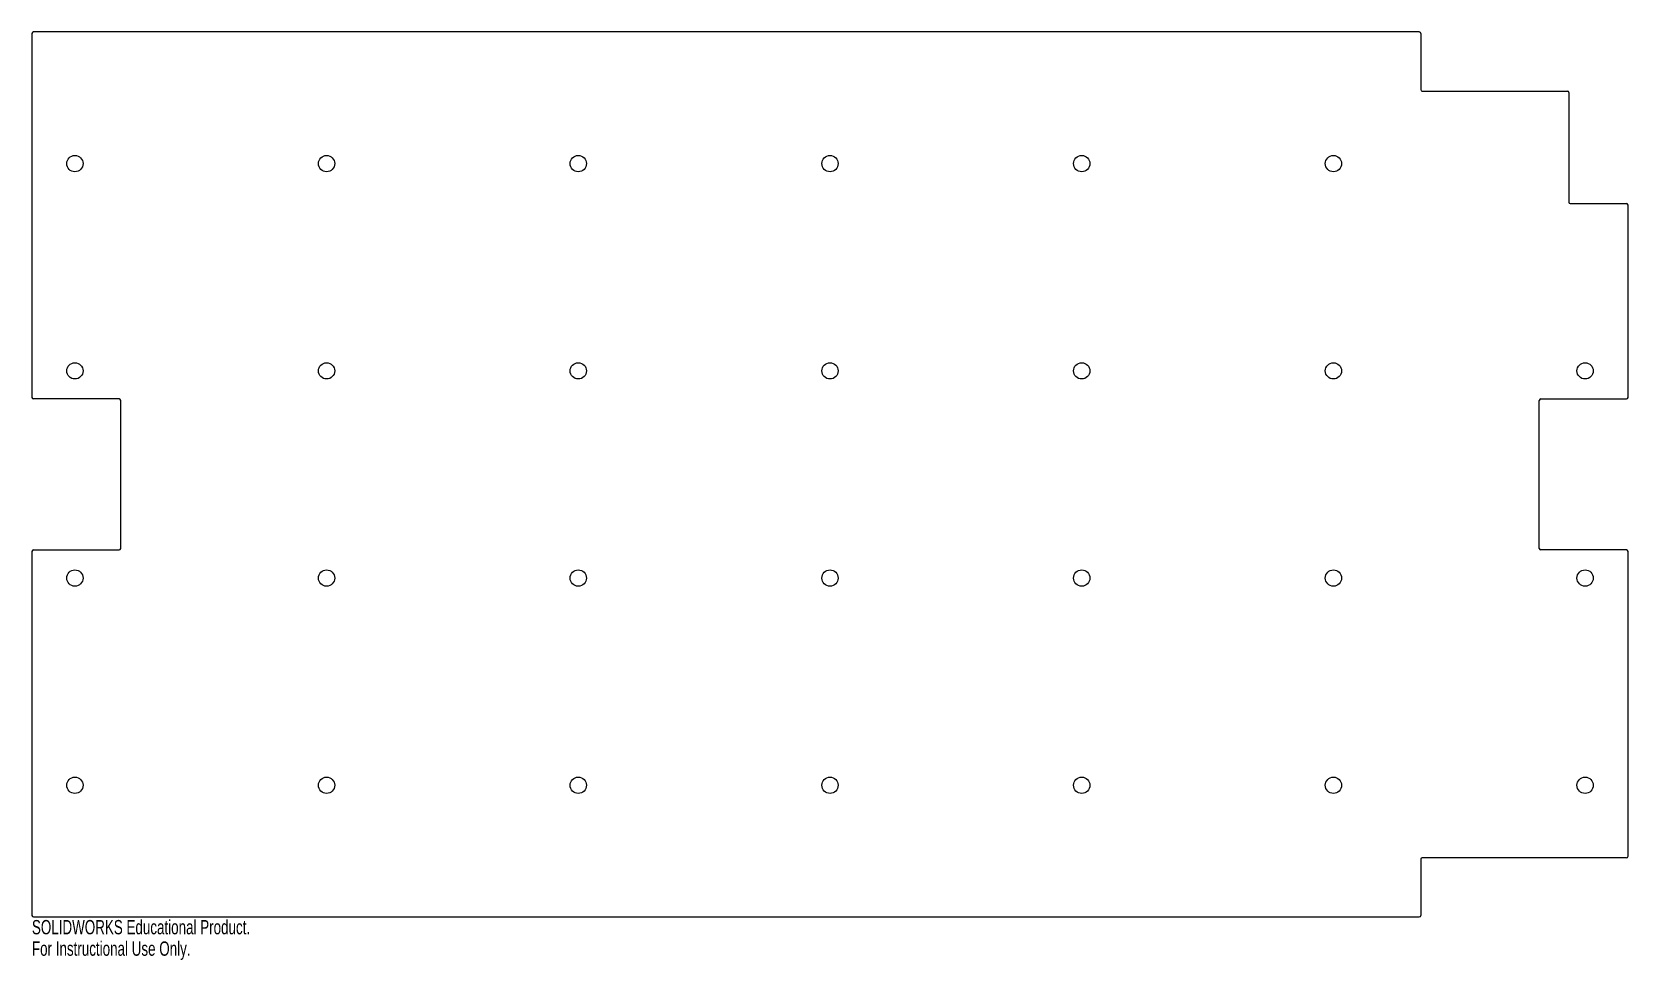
# Model space of a CAD drawing. Header units: millimetres. Extents: x -270 to 270, y -164 to 150.
import ezdxf

# ---------------------------------------------------------------- set-up
doc = ezdxf.new("R2010")
doc.units = ezdxf.units.MM
doc.styles.add('SLDTEXTSTYLE0', font='TXT', dxfattribs={"width": 0.7})

msp = doc.modelspace()

# ---------------------------------------------------------------- linework, layer by layer
at = {"color": 7, "linetype": 'Continuous', "lineweight": 25}
for p, q in [((-269.5, 149), (-269.5, 26)), ((199, 149.5), (-269, 149.5)), ((199.5, 149), (199.5, 130)), ((200, 129.5), (249, 129.5)), ((249.5, 129), (249.5, 92)), ((250, 91.5), (269, 91.5)), ((269.5, 26), (269.5, 91)), ((-240, 25.5), (-269, 25.5)), ((-239.5, -25), (-239.5, 25)), ((239.5, -25), (239.5, 25)), ((240, 25.5), (269, 25.5)), ((-269.5, -26), (-269.5, -149)), ((-269, -25.5), (-240, -25.5)), ((269, -25.5), (240, -25.5)), ((269.5, -129), (269.5, -26)), ((199.5, -130), (199.5, -149)), ((269, -129.5), (200, -129.5)), ((-269, -149.5), (199, -149.5))]:
    msp.add_line(p, q, dxfattribs=at)
for centre in [(-255, 105), (-170, 105), (-85, 105), (0, 105), (85, 105), (170, 105), (-255, 35), (-170, 35), (-85, 35), (0, 35), (85, 35), (170, 35), (255, 35), (-255, -35), (-170, -35), (-85, -35), (0, -35), (85, -35), (170, -35), (255, -35), (-255, -105), (-170, -105), (-85, -105), (0, -105), (85, -105), (170, -105), (255, -105)]:
    msp.add_circle(centre, 2.75, dxfattribs=at)
for centre, start, end in [((-269, 149), 90, 180), ((199, 149), 0, 90), ((200, 130), 180, 270), ((249, 129), 0, 90), ((250, 92), 180, 270), ((269, 91), 0, 90), ((-269, 26), 180, 270), ((-240, 25), 0, 90), ((240, 25), 90, 180), ((269, 26), 270, 0), ((-269, -26), 90, 180), ((-240, -25), 270, 0), ((240, -25), 180, 270), ((269, -26), 0, 90), ((269, -129), 270, 0), ((200, -130), 90, 180), ((-269, -149), 180, 270), ((199, -149), 270, 0)]:
    msp.add_arc(centre, 0.5, start, end, dxfattribs=at)

# ---------------------------------------------------------------- texts
at = {"color": 7, "linetype": 'Continuous', "char_height": 4.8336, "attachment_point": 1, "style": 'SLDTEXTSTYLE0'}
for s, insert in [('SOLIDWORKS Educational Product.', (-269.5, -150.52)), ('For Instructional Use Only.', (-269.5, -157.77))]:
    msp.add_mtext(s, dxfattribs=dict(at, insert=insert))

doc.saveas('drawing.dxf')
